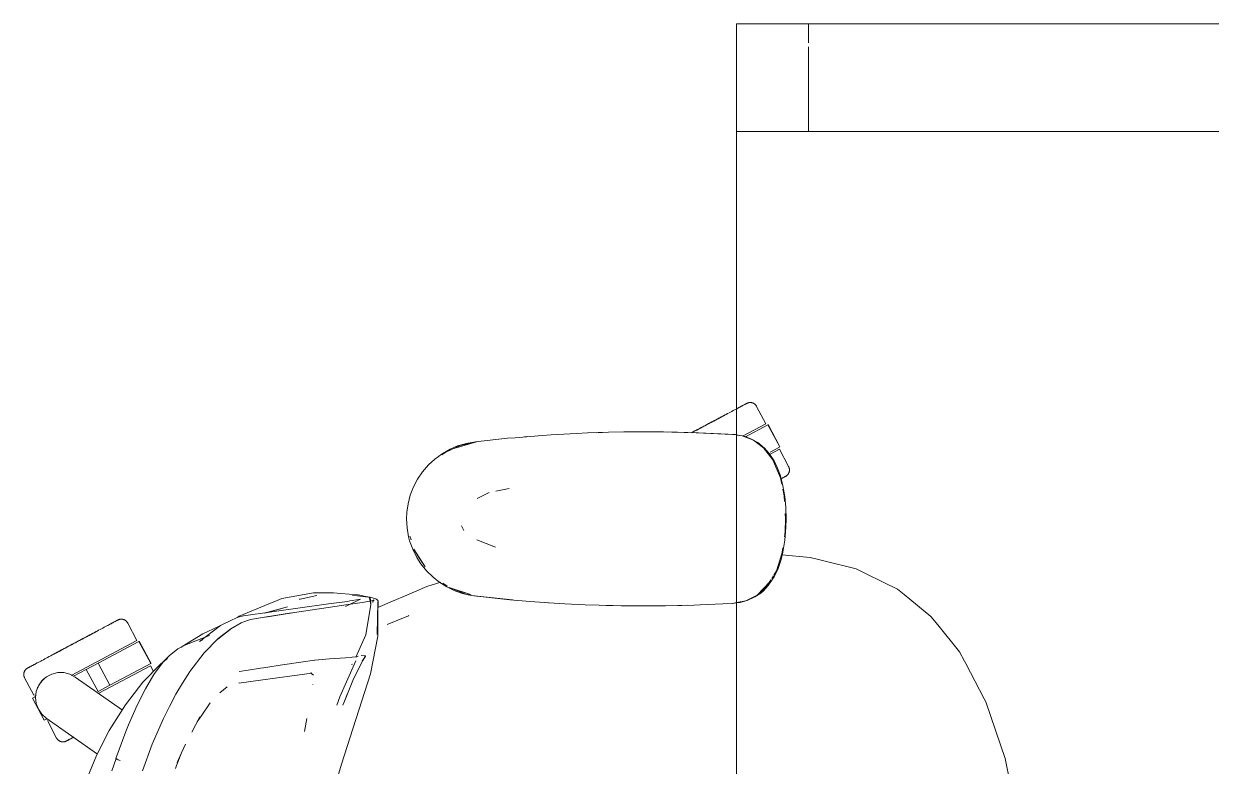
# Model space of a CAD drawing. Header units: millimetres. Extents: x 79795 to 317870, y -36033 to 97293.
# Drawn here: x 221514 to 222176, y 10577 to 10991 of the extents above; entities that cross this region are included whole.
import ezdxf

# ---------------------------------------------------------------- set-up
doc = ezdxf.new("R2010")
doc.units = ezdxf.units.MM
doc.header["$MEASUREMENT"] = 0
doc.layers.add('G-IMPT', color=8, linetype='CONTINUOUS', lineweight=9)
doc.layers.add('I-FURN', color=8, linetype='CONTINUOUS', lineweight=9)

msp = doc.modelspace()

# ---------------------------------------------------------------- linework, layer by layer
at = {"layer": 'G-IMPT'}
for p, q in [((221828.32, 10762.91), (221822.29, 10762.66)), ((221828.32, 10762.91), (221840.08, 10763.3)), ((221833.2, 10763.05), (221835.14, 10763.16)), ((221835.14, 10763.16), (221836.63, 10763.18)), ((221848.49, 10763.47), (221840.08, 10763.3)), ((221848.49, 10763.47), (221859.29, 10763.56)), ((221848.49, 10763.47), (221868.68, 10763.51)), ((221848.49, 10763.47), (221878.51, 10763.35)), ((221878.51, 10763.35), (221859.29, 10763.56)), ((221868.68, 10763.51), (221878.51, 10763.35)), ((221868.68, 10763.51), (221890.07, 10763.01)), ((221868.68, 10763.51), (221888.86, 10763.05)), ((221868.68, 10763.47), (221870.72, 10763.49)), ((221870.72, 10763.49), (221872.62, 10763.42)), ((221878.51, 10763.35), (221890.07, 10763.01)), ((221890.07, 10763.01), (221888.86, 10763.05)), ((221888.86, 10763.05), (221910.65, 10761.96)), ((221888.86, 10763.05), (221909.04, 10762.07)), ((221890.07, 10763.01), (221910.65, 10761.96)), ((221766.47, 10758.03), (221754, 10754.19)), ((221754, 10754.19), (221763.15, 10757.11)), ((221756.05, 10755.66), (221760.91, 10757.13)), ((221757.5, 10755.98), (221765.9, 10757.9)), ((221765.95, 10758.03), (221760.91, 10757.13)), ((221766.47, 10758.03), (221763.15, 10757.11)), ((221783.88, 10759.93), (221765.95, 10758.03)), ((221788.01, 10760.28), (221783.88, 10759.93)), ((221803.07, 10761.52), (221788.01, 10760.28)), ((221794.88, 10760.87), (221793.21, 10760.71)), ((221803.07, 10761.52), (221808.15, 10761.85)), ((221808.15, 10761.85), (221822.29, 10762.66)), ((221910.65, 10761.96), (221909.04, 10762.07)), ((221910.65, 10761.96), (221912.3, 10761.71)), ((221914.51, 10761.25), (221911.34, 10761.73)), ((221914.69, 10761.26), (221912.3, 10761.71)), ((221914.51, 10761.25), (221920.71, 10758.84)), ((221914.69, 10761.26), (221916.04, 10760.9)), ((221919.68, 10759.5), (221916.04, 10760.9)), ((221919.68, 10759.5), (221923.11, 10757.55)), ((221920.71, 10758.84), (221926.33, 10754.67)), ((221923.11, 10757.55), (221926.85, 10754.47)), ((221743.28, 10748.35), (221747.37, 10751.34)), ((221747.32, 10750.65), (221749.43, 10752.24)), ((221751.81, 10753.85), (221747.37, 10751.34)), ((221757.5, 10755.98), (221749.43, 10752.24)), ((221751.81, 10753.85), (221756.05, 10755.66)), ((221926.33, 10754.67), (221931.55, 10747.88)), ((221929.52, 10751.43), (221926.85, 10754.47)), ((221932.17, 10747.38), (221929.52, 10751.43)), ((221736.52, 10741.34), (221739.84, 10745.18)), ((221743.28, 10748.35), (221739.84, 10745.18)), ((221931.55, 10747.88), (221933.39, 10743.49)), ((221932.17, 10747.38), (221934.16, 10743.31)), ((221935.72, 10737.86), (221933.39, 10743.49)), ((221935.74, 10738.98), (221934.16, 10743.31)), ((221733.69, 10737.18), (221731.5, 10733.01)), ((221733.69, 10737.18), (221736.52, 10741.34)), ((221935.72, 10737.86), (221936.43, 10734.4)), ((221935.74, 10738.98), (221937.17, 10733.5)), ((221731.5, 10733.01), (221729.67, 10728.3)), ((221766.84, 10726.45), (221773.62, 10729.72)), ((221784.67, 10732.06), (221777.23, 10730.48)), ((221936.99, 10731.65), (221937.76, 10727.9)), ((221938.17, 10727.56), (221937.17, 10733.5)), ((221728.41, 10723.43), (221727.76, 10718.92)), ((221728.41, 10723.43), (221729.67, 10728.3)), ((221937.76, 10727.9), (221937.95, 10724.7)), ((221938.17, 10727.56), (221938.74, 10721.41)), ((221727.59, 10715.07), (221727.76, 10718.92)), ((221938.35, 10718.18), (221938.54, 10715.07)), ((221938.92, 10715.07), (221938.74, 10721.41)), ((221727.59, 10715.07), (221727.88, 10710.03)), ((221727.88, 10710.03), (221728.76, 10705.08)), ((221758.2, 10711.25), (221759.22, 10709.03)), ((221938.83, 10710.57), (221938.25, 10703.25)), ((221938.31, 10707.91), (221938.54, 10715.07)), ((221938.83, 10710.57), (221938.92, 10715.07)), ((221728.76, 10705.08), (221729.33, 10702.96)), ((221730.13, 10703.39), (221729.51, 10705.42)), ((221759.22, 10709.03), (221759.51, 10708.57)), ((221777.17, 10699.36), (221766.74, 10703.5)), ((221937.14, 10696.49), (221938.25, 10703.25)), ((221938.31, 10707.91), (221937.92, 10705.13)), ((221731.04, 10698.18), (221729.33, 10702.96)), ((221731.04, 10698.18), (221733.28, 10693.67)), ((221731.69, 10698.28), (221733.85, 10694.6)), ((221731.69, 10698.28), (221738.01, 10688.33)), ((221937.05, 10698.94), (221936.59, 10695.65)), ((221733.28, 10693.67), (221735.55, 10690.13)), ((221733.85, 10694.6), (221738.01, 10688.33)), ((221738.73, 10686.15), (221735.55, 10690.13)), ((221936.59, 10695.65), (221933.56, 10686.26)), ((221936.16, 10692.56), (221934.42, 10687.48)), ((221936.16, 10692.56), (221937.14, 10696.49)), ((221936.45, 10695.03), (221952.33, 10693.59)), ((221952.33, 10693.59), (221957.62, 10692.29)), ((221959.99, 10691.71), (221957.62, 10692.29)), ((221977.93, 10687.3), (221959.99, 10691.71)), ((221738.73, 10686.15), (221742.34, 10682.6)), ((221933.56, 10686.26), (221932.09, 10683.81)), ((221934.42, 10687.48), (221932.21, 10682.84)), ((221982.3, 10685.15), (221977.93, 10687.3)), ((221982.3, 10685.15), (221993.77, 10679.51)), ((221738.81, 10677.54), (221727.69, 10672.68)), ((221738.81, 10677.54), (221746.63, 10679.79)), ((221742.34, 10682.6), (221745.65, 10679.98)), ((221749.97, 10677.25), (221745.65, 10679.98)), ((221750.17, 10677.62), (221747.72, 10679.28)), ((221749.97, 10677.25), (221754.55, 10675.06)), ((221751.3, 10676.86), (221754, 10675.95)), ((221751.3, 10676.86), (221763.15, 10673.04)), ((221929.79, 10680.04), (221922.88, 10672.65)), ((221928.59, 10677.96), (221922.88, 10672.65)), ((221928.37, 10678.42), (221925.3, 10674.88)), ((221926.1, 10674.96), (221928.96, 10678.01)), ((221929.79, 10680.04), (221928.51, 10678.57)), ((221930.48, 10681.11), (221928.59, 10677.96)), ((221928.96, 10678.01), (221931.41, 10681.47)), ((221931.81, 10683.34), (221930.95, 10681.9)), ((221932.21, 10682.84), (221931.41, 10681.47)), ((222000.93, 10675.98), (221993.77, 10679.51)), ((221658.13, 10670.71), (221654.27, 10669.12)), ((221675.82, 10673.95), (221658.13, 10670.71)), ((221668.38, 10670.5), (221667.81, 10670.34)), ((221677.69, 10672.54), (221668.38, 10670.5)), ((221675.82, 10673.95), (221682.79, 10673.98)), ((221686.96, 10673.98), (221682.79, 10673.98)), ((221690.92, 10673.64), (221686.96, 10673.98)), ((221690.92, 10673.64), (221700.24, 10672.83)), ((221693.52, 10666.39), (221701.95, 10670.4)), ((221701.09, 10670.25), (221696.06, 10669.42)), ((221700.07, 10672.31), (221697.48, 10672.53)), ((221700.07, 10672.31), (221704.76, 10671.8)), ((221700.24, 10672.83), (221700.71, 10672.79)), ((221704.96, 10671.98), (221700.71, 10672.79)), ((221701.95, 10670.4), (221701.09, 10670.25)), ((221705.37, 10671.72), (221704.76, 10671.8)), ((221704.96, 10671.98), (221707.29, 10671.53)), ((221705.37, 10671.72), (221708.65, 10671.18)), ((221707.05, 10671.12), (221707.67, 10667.58)), ((221707.05, 10671.12), (221707.74, 10667.54)), ((221707.67, 10667.58), (221707.29, 10671.53)), ((221708.65, 10671.18), (221710.52, 10670.63)), ((221711.05, 10670.31), (221710.52, 10670.63)), ((221711.05, 10670.31), (221711.43, 10669.82)), ((221727.69, 10672.68), (221719.85, 10669.26)), ((221760.52, 10673.25), (221752.33, 10676.45)), ((221754, 10675.95), (221763.15, 10673.04)), ((221754.55, 10675.06), (221758.69, 10673.61)), ((221763.65, 10672.46), (221758.69, 10673.61)), ((221763.57, 10672.67), (221760.52, 10673.25)), ((221763.65, 10672.46), (221786.6, 10670)), ((221763.65, 10672.46), (221766.47, 10672.12)), ((221763.65, 10672.46), (221785.08, 10670.1)), ((221786.6, 10670), (221766.47, 10672.12)), ((221920.65, 10671.55), (221916.39, 10669.44)), ((221921.55, 10671.63), (221917.23, 10669.64)), ((221920.65, 10671.55), (221922.88, 10672.65)), ((221921.55, 10671.63), (221924.77, 10673.83)), ((221922.88, 10672.65), (221925.3, 10674.88)), ((221926.1, 10674.96), (221924.77, 10673.83)), ((222004.58, 10673.01), (222000.93, 10675.98)), ((222004.58, 10673.01), (222019.53, 10660.84)), ((221634.45, 10660.93), (221650.9, 10667.73)), ((221684.1, 10667.77), (221636.89, 10661.09)), ((221661.31, 10666.22), (221648.36, 10662.71)), ((221661.31, 10666.22), (221649.42, 10662.86)), ((221650.9, 10667.73), (221654.27, 10669.12)), ((221664.19, 10662.82), (221695.07, 10667.38)), ((221684.1, 10667.77), (221694.77, 10669.2)), ((221696.06, 10669.42), (221694.77, 10669.2)), ((221695.07, 10667.38), (221702.92, 10668.49)), ((221709.19, 10669.6), (221702.92, 10668.49)), ((221705.02, 10650.5), (221707.74, 10667.54)), ((221708.57, 10669.43), (221709.66, 10669.99)), ((221708.57, 10669.43), (221709.19, 10669.6)), ((221708.84, 10669.05), (221708.76, 10668.55)), ((221708.84, 10669.05), (221709.16, 10669.59)), ((221709.16, 10669.59), (221709.66, 10669.99)), ((221711.21, 10650.68), (221711.79, 10669.13)), ((221711.21, 10650.68), (221711.69, 10668.66)), ((221711.82, 10669.24), (221711.43, 10669.82)), ((221711.82, 10669.24), (221711.63, 10668.38)), ((221711.63, 10668.38), (221711.66, 10668.49)), ((221711.65, 10649.8), (221711.69, 10668.66)), ((221711.69, 10668.66), (221711.66, 10668.49)), ((221719.85, 10669.26), (221711.68, 10665.69)), ((221711.79, 10669.13), (221711.69, 10668.66)), ((221785.08, 10670.1), (221796.48, 10669.12)), ((221806.77, 10668.39), (221796.48, 10669.12)), ((221804.73, 10668.53), (221806.63, 10668.44)), ((221806.77, 10668.39), (221815.64, 10667.83)), ((221826.95, 10667.29), (221815.64, 10667.83)), ((221826.95, 10667.29), (221834.83, 10667)), ((221847.13, 10666.7), (221834.83, 10667)), ((221838.7, 10666.92), (221840.36, 10666.84)), ((221840.36, 10666.84), (221842.43, 10666.84)), ((221847.13, 10666.7), (221852.6, 10666.63)), ((221867.32, 10666.62), (221852.6, 10666.63)), ((221871.83, 10666.67), (221867.32, 10666.62)), ((221871.83, 10666.67), (221887.5, 10667.05)), ((221878.55, 10666.85), (221880.77, 10666.85)), ((221884.1, 10666.99), (221880.77, 10666.85)), ((221887.5, 10667.05), (221891.04, 10667.18)), ((221903.6, 10667.79), (221891.04, 10667.18)), ((221903.6, 10667.79), (221909.27, 10668.07)), ((221911.34, 10668.5), (221909.04, 10668.07)), ((221909.27, 10668.07), (221911.34, 10668.33)), ((221916.39, 10669.44), (221911.34, 10668.5)), ((221911.34, 10668.33), (221913.28, 10668.57)), ((221913.28, 10668.57), (221917.23, 10669.64)), ((221623.96, 10655.81), (221630.53, 10658.88)), ((221629.71, 10653.87), (221635.54, 10657.16)), ((221630.53, 10658.88), (221633.9, 10660.44)), ((221633.28, 10660.16), (221634.45, 10660.93)), ((221636.89, 10661.09), (221633.9, 10660.44)), ((221635.96, 10657.38), (221635.54, 10657.16)), ((221635.96, 10657.38), (221640.76, 10659.13)), ((221640.76, 10659.13), (221648.43, 10660.43)), ((221663.59, 10662.73), (221648.43, 10660.43)), ((221664.19, 10662.82), (221649, 10660.49)), ((221663.59, 10662.73), (221649, 10660.49)), ((221716.79, 10656.23), (221728.65, 10661.15)), ((221728.91, 10661.26), (221728.65, 10661.15)), ((222019.53, 10660.84), (222023.29, 10656.18)), ((221602.74, 10644.06), (221614.19, 10651.19)), ((221612.3, 10646.9), (221623.96, 10655.81)), ((221614.19, 10651.19), (221622.82, 10655.17)), ((221629.48, 10653.55), (221622.53, 10648.15)), ((221622.53, 10648.15), (221626.11, 10650.96)), ((221622.74, 10648.45), (221629.71, 10653.87)), ((221629.48, 10653.55), (221626.11, 10650.96)), ((221705.02, 10650.5), (221699.43, 10638.2)), ((222035.5, 10641.04), (222023.29, 10656.18)), ((221601.39, 10643.37), (221603.83, 10644.55)), ((221602.74, 10644.06), (221601.98, 10643.56)), ((221603.83, 10644.55), (221606.05, 10645.62)), ((221617.96, 10650.13), (221606.05, 10645.62)), ((221612.3, 10646.9), (221614.25, 10648.01)), ((221622.74, 10648.45), (221615.01, 10640.55)), ((221707.45, 10628.84), (221711.65, 10649.8)), ((221594.5, 10637.45), (221590.82, 10634.45)), ((221592.49, 10635.87), (221595.39, 10638.9)), ((221600.25, 10642.76), (221595.39, 10638.9)), ((221601.39, 10643.37), (221600.25, 10642.76)), ((221615.01, 10640.55), (221606.99, 10630.12)), ((221676.51, 10636.52), (221684.76, 10637.14)), ((221693.6, 10637.78), (221684.76, 10637.14)), ((221693.6, 10637.78), (221697.01, 10638.03)), ((221697.38, 10638.07), (221697.01, 10638.03)), ((221697.38, 10638.07), (221699.84, 10638.36)), ((221699.84, 10638.36), (221699.91, 10638.38)), ((221700.68, 10638.65), (221699.91, 10638.38)), ((221702.41, 10639.13), (221703.94, 10638.97)), ((221704.66, 10638.69), (221702.82, 10635.98)), ((221704.66, 10638.69), (221703.31, 10636.23)), ((221703.94, 10638.97), (221704.63, 10638.82)), ((221704.63, 10638.82), (221704.66, 10638.69)), ((221704.66, 10638.69), (221704.69, 10638.52)), ((222035.5, 10641.04), (222038.21, 10635.91)), ((221590.82, 10634.45), (221580.86, 10624.16)), ((221592.49, 10635.87), (221587.78, 10629.74)), ((221639.4, 10630.87), (221634.33, 10630.12)), ((221639.4, 10630.87), (221646.24, 10631.93)), ((221646.24, 10631.93), (221647.9, 10632.19)), ((221659.67, 10634.06), (221647.9, 10632.19)), ((221661.22, 10634.3), (221659.67, 10634.06)), ((221676.43, 10636.51), (221661.22, 10634.3)), ((221676.43, 10636.51), (221676.51, 10636.52)), ((221690.48, 10616.02), (221699.4, 10636.18)), ((221697.02, 10634.01), (221697.46, 10634.28)), ((221698.03, 10626.12), (221703.31, 10636.23)), ((222038.93, 10634.53), (222038.21, 10635.91)), ((222038.93, 10634.53), (222049.23, 10615.03)), ((221571.06, 10611.56), (221580.86, 10624.16)), ((221582.18, 10620.45), (221586.91, 10628.45)), ((221587.78, 10629.74), (221586.91, 10628.45)), ((221602.93, 10623.76), (221606.82, 10629.86)), ((221606.99, 10630.12), (221606.82, 10629.86)), ((221647.59, 10625.51), (221634.23, 10623.73)), ((221634.23, 10623.73), (221634.7, 10623.88)), ((221647.59, 10625.51), (221674.92, 10629.25)), ((221675.78, 10628.13), (221674.21, 10629.38)), ((221674.42, 10629.34), (221674.66, 10629.3)), ((221674.92, 10629.25), (221674.66, 10629.3)), ((221691.46, 10578.6), (221707.45, 10628.84)), ((221698.03, 10626.12), (221694.77, 10617.65)), ((221577.65, 10611.4), (221582.18, 10620.45)), ((221577.65, 10611.4), (221581.88, 10619.85)), ((221577.87, 10611.84), (221582.18, 10620.45)), ((221582.18, 10620.45), (221581.88, 10619.85)), ((221595.6, 10610.74), (221599.17, 10617.53)), ((221602.93, 10623.76), (221599.17, 10617.53)), ((221623.74, 10618.23), (221627.64, 10621.57)), ((221675.42, 10623.19), (221675.38, 10622.84)), ((221692.76, 10612.76), (221694.78, 10617.86)), ((221694.77, 10617.65), (221692.76, 10612.76)), ((221694.78, 10617.86), (221693.38, 10614.32)), ((221571.06, 10611.56), (221562.08, 10597.26)), ((221577.65, 10611.4), (221572.88, 10600.44)), ((221577.87, 10611.84), (221577.65, 10611.4)), ((221595.6, 10610.74), (221592.21, 10604.02)), ((221613.97, 10606.47), (221617.46, 10611.6)), ((221617.46, 10611.6), (221618.21, 10612.7)), ((221688.73, 10611.43), (221690.48, 10616.02)), ((221692.76, 10612.76), (221692.2, 10611.34)), ((222049.23, 10615.03), (222050.11, 10613.37)), ((222058.26, 10589.28), (222050.11, 10613.37)), ((221608.11, 10596.38), (221612.52, 10604.91)), ((221611.02, 10602.13), (221613.57, 10605.89)), ((221611.02, 10602.13), (221612.52, 10604.91)), ((221613.57, 10605.89), (221613.97, 10606.47)), ((221572.88, 10600.44), (221571.4, 10596.76)), ((221586.03, 10589.79), (221592.21, 10604.02)), ((221670.74, 10596.71), (221672.16, 10603.97)), ((221562.08, 10597.26), (221554.99, 10583.48)), ((221571.4, 10596.76), (221565.83, 10581.8)), ((221586.03, 10589.79), (221580.57, 10574.91)), ((221602.26, 10584.91), (221599.54, 10577.83)), ((221602.26, 10584.91), (221599.96, 10579.47)), ((221604.46, 10589.76), (221602.26, 10584.91)), ((222058.26, 10589.28), (222060.77, 10581.84)), ((221547.48, 10565.51), (221554.99, 10583.48)), ((221565.87, 10581.8), (221563.46, 10574.87)), ((221565.83, 10581.8), (221565.87, 10581.67)), ((221565.87, 10581.67), (221565.87, 10581.8)), ((221565.87, 10581.67), (221566.27, 10581.4)), ((221565.87, 10581.67), (221565.88, 10581.62)), ((221566.27, 10581.4), (221565.88, 10581.62)), ((221567.1, 10581.02), (221566.27, 10581.4)), ((221566.45, 10581.3), (221566.27, 10581.4)), ((221567.1, 10581.02), (221566.45, 10581.3)), ((221567.1, 10581.02), (221568.15, 10580.59)), ((221567.1, 10581.02), (221567.56, 10580.82)), ((221568.15, 10580.59), (221567.56, 10580.82)), ((221598.88, 10576.1), (221599.54, 10577.83)), ((221691.46, 10578.6), (221682.28, 10548.62)), ((222063.64, 10568.02), (222060.77, 10581.84))]:
    msp.add_line(p, q, dxfattribs=at)
at = {"layer": 'I-FURN'}
for p, q in [((221911.34, 10990.61), (222711.34, 10990.61)), ((221951.34, 10990.61), (221911.34, 10990.61)), ((221911.34, 10990.61), (221911.34, 10930.61)), ((221911.34, 10930.61), (221911.34, 10990.61)), ((222711.34, 10990.61), (221911.34, 10990.61)), ((221911.34, 10990.61), (221911.34, 9390.61)), ((221911.34, 9390.61), (221911.34, 10990.61)), ((221911.34, 10990.61), (222711.34, 10990.61)), ((222671.34, 10990.61), (221951.34, 10990.61)), ((221951.34, 10990.61), (221951.34, 10980.03)), ((221951.34, 10990.61), (221951.34, 10980.03)), ((221951.34, 10977.72), (221951.34, 10930.61)), ((221951.34, 10977.72), (221951.34, 10930.61)), ((221911.34, 10930.61), (221951.34, 10930.61)), ((222346.34, 10930.61), (221911.34, 10930.61)), ((221951.34, 10930.61), (222671.34, 10930.61)), ((221910.79, 10776.05), (221910.11, 10775.69)), ((221911.44, 10776.4), (221910.79, 10776.05)), ((221912.05, 10776.73), (221911.44, 10776.4)), ((221912.64, 10777.04), (221912.05, 10776.73)), ((221912.33, 10776.87), (221912.9, 10777.17)), ((221913.19, 10777.33), (221912.64, 10777.04)), ((221912.9, 10777.17), (221913.43, 10777.46)), ((221913.71, 10777.61), (221913.19, 10777.33)), ((221913.43, 10777.46), (221913.93, 10777.73)), ((221914.19, 10777.86), (221913.71, 10777.61)), ((221913.93, 10777.73), (221914.4, 10777.97)), ((221914.63, 10778.1), (221914.19, 10777.86)), ((221914.4, 10777.97), (221914.83, 10778.2)), ((221915.04, 10778.32), (221914.63, 10778.1)), ((221914.83, 10778.2), (221915.22, 10778.41)), ((221915.42, 10778.52), (221915.04, 10778.32)), ((221915.22, 10778.41), (221915.58, 10778.6)), ((221915.75, 10778.69), (221915.42, 10778.52)), ((221915.58, 10778.6), (221915.89, 10778.77)), ((221916.05, 10778.85), (221915.75, 10778.69)), ((221915.89, 10778.77), (221916.17, 10778.92)), ((221916.31, 10778.99), (221916.05, 10778.85)), ((221916.17, 10778.92), (221916.41, 10779.05)), ((221916.53, 10779.11), (221916.31, 10778.99)), ((221916.41, 10779.05), (221916.61, 10779.15)), ((221916.71, 10779.2), (221916.53, 10779.11)), ((221916.61, 10779.15), (221916.78, 10779.24)), ((221916.85, 10779.28), (221916.71, 10779.2)), ((221916.78, 10779.24), (221916.9, 10779.3)), ((221916.95, 10779.33), (221916.85, 10779.28)), ((221916.9, 10779.3), (221916.98, 10779.35)), ((221917.01, 10779.36), (221916.95, 10779.33)), ((221916.98, 10779.35), (221917.02, 10779.37)), ((221917.03, 10779.37), (221917.01, 10779.36)), ((221917.02, 10779.37), (221917.03, 10779.37)), ((221917.03, 10779.37), (221917.17, 10779.44)), ((221917.17, 10779.44), (221917.32, 10779.51)), ((221917.32, 10779.51), (221917.47, 10779.57)), ((221917.47, 10779.57), (221917.62, 10779.63)), ((221917.62, 10779.63), (221917.77, 10779.68)), ((221917.77, 10779.68), (221917.93, 10779.72)), ((221917.93, 10779.72), (221918.09, 10779.76)), ((221918.09, 10779.76), (221918.24, 10779.79)), ((221918.24, 10779.79), (221918.4, 10779.81)), ((221918.4, 10779.81), (221918.56, 10779.83)), ((221918.56, 10779.83), (221918.72, 10779.84)), ((221918.72, 10779.84), (221918.89, 10779.84)), ((221918.89, 10779.84), (221919.05, 10779.84)), ((221919.05, 10779.84), (221919.21, 10779.83)), ((221919.21, 10779.83), (221919.37, 10779.82)), ((221919.37, 10779.82), (221919.53, 10779.8)), ((221919.53, 10779.8), (221919.69, 10779.77)), ((221919.69, 10779.77), (221919.84, 10779.74)), ((221919.84, 10779.74), (221920, 10779.7)), ((221920, 10779.7), (221920.15, 10779.65)), ((221920.15, 10779.65), (221920.31, 10779.6)), ((221920.31, 10779.6), (221920.46, 10779.54)), ((221920.46, 10779.54), (221920.61, 10779.47)), ((221920.61, 10779.47), (221920.75, 10779.4)), ((221920.75, 10779.4), (221920.89, 10779.33)), ((221920.89, 10779.33), (221921.03, 10779.25)), ((221921.03, 10779.25), (221921.17, 10779.16)), ((221921.17, 10779.16), (221921.3, 10779.07)), ((221921.3, 10779.07), (221921.43, 10778.97)), ((221921.43, 10778.97), (221921.55, 10778.87)), ((221921.55, 10778.87), (221921.67, 10778.76)), ((221921.67, 10778.76), (221921.79, 10778.65)), ((221921.79, 10778.65), (221921.9, 10778.53)), ((221921.9, 10778.53), (221922, 10778.41)), ((221922, 10778.41), (221922.11, 10778.28)), ((221922.11, 10778.28), (221922.2, 10778.15)), ((221922.2, 10778.15), (221922.29, 10778.02)), ((221922.29, 10778.02), (221922.38, 10777.88)), ((221922.38, 10777.88), (221922.46, 10777.74)), ((221922.46, 10777.74), (221922.48, 10777.71)), ((221927.63, 10768.02), (221922.48, 10777.71)), ((221898.13, 10769.32), (221897.15, 10768.8)), ((221897.6, 10769.04), (221898.58, 10769.56)), ((221899.1, 10769.84), (221898.13, 10769.32)), ((221898.58, 10769.56), (221899.54, 10770.07)), ((221900.06, 10770.35), (221899.1, 10769.84)), ((221899.54, 10770.07), (221900.49, 10770.58)), ((221901, 10770.85), (221900.06, 10770.35)), ((221900.49, 10770.58), (221901.43, 10771.08)), ((221901.93, 10771.34), (221901, 10770.85)), ((221901.43, 10771.08), (221902.35, 10771.57)), ((221902.84, 10771.83), (221901.93, 10771.34)), ((221902.35, 10771.57), (221903.26, 10772.05)), ((221903.74, 10772.31), (221902.84, 10771.83)), ((221903.26, 10772.05), (221904.14, 10772.52)), ((221904.62, 10772.77), (221903.74, 10772.31)), ((221904.14, 10772.52), (221905.01, 10772.98)), ((221905.47, 10773.23), (221904.62, 10772.77)), ((221905.01, 10772.98), (221905.86, 10773.43)), ((221906.31, 10773.67), (221905.47, 10773.23)), ((221907.12, 10774.1), (221906.31, 10773.67)), ((221907.91, 10774.52), (221907.12, 10774.1)), ((221908.67, 10774.93), (221907.91, 10774.52)), ((221909.4, 10775.32), (221908.67, 10774.93)), ((221910.11, 10775.69), (221909.4, 10775.32)), ((221887.16, 10763.49), (221886.18, 10762.97)), ((221886.63, 10763.21), (221887.62, 10763.73)), ((221888.15, 10764.02), (221887.16, 10763.49)), ((221887.62, 10763.73), (221888.61, 10764.26)), ((221889.15, 10764.55), (221888.15, 10764.02)), ((221888.61, 10764.26), (221889.61, 10764.79)), ((221890.15, 10765.08), (221889.15, 10764.55)), ((221889.61, 10764.79), (221890.61, 10765.33)), ((221891.16, 10765.62), (221890.15, 10765.08)), ((221890.61, 10765.33), (221891.62, 10765.86)), ((221892.16, 10766.15), (221891.16, 10765.62)), ((221891.62, 10765.86), (221892.62, 10766.4)), ((221893.17, 10766.68), (221892.16, 10766.15)), ((221892.62, 10766.4), (221893.63, 10766.93)), ((221894.17, 10767.22), (221893.17, 10766.68)), ((221893.63, 10766.93), (221894.63, 10767.46)), ((221895.17, 10767.75), (221894.17, 10767.22)), ((221894.63, 10767.46), (221895.63, 10767.99)), ((221896.16, 10768.28), (221895.17, 10767.75)), ((221895.63, 10767.99), (221896.62, 10768.52)), ((221897.15, 10768.8), (221896.16, 10768.28)), ((221896.62, 10768.52), (221897.6, 10769.04)), ((221927.63, 10768.02), (221914.96, 10761.29)), ((221916.24, 10760.83), (221928.75, 10767.48)), ((221928.75, 10767.48), (221935.32, 10755.12)), ((221935.5, 10755.21), (221928.92, 10767.58)), ((221935.14, 10753.89), (221929.95, 10751.13)), ((221935.23, 10755.07), (221930.03, 10752.31)), ((221940.29, 10744.21), (221935.14, 10753.89)), ((221935.32, 10755.12), (221935.36, 10755.14)), ((221940.29, 10744.21), (221940.36, 10744.06)), ((221940.36, 10744.06), (221940.43, 10743.92)), ((221940.43, 10743.92), (221940.49, 10743.77)), ((221940.49, 10743.77), (221940.55, 10743.62)), ((221940.55, 10743.62), (221940.6, 10743.46)), ((221940.6, 10743.46), (221940.64, 10743.31)), ((221940.64, 10743.31), (221940.67, 10743.15)), ((221940.67, 10743.15), (221940.7, 10742.99)), ((221940.7, 10742.99), (221940.73, 10742.83)), ((221935.99, 10737.36), (221936.42, 10737.59)), ((221936.64, 10737.7), (221936.23, 10737.48)), ((221936.42, 10737.59), (221936.82, 10737.79)), ((221937.01, 10737.9), (221936.64, 10737.7)), ((221936.82, 10737.79), (221937.17, 10737.98)), ((221937.35, 10738.08), (221937.01, 10737.9)), ((221937.17, 10737.98), (221937.49, 10738.15)), ((221937.64, 10738.24), (221937.35, 10738.08)), ((221937.49, 10738.15), (221937.77, 10738.3)), ((221937.9, 10738.37), (221937.64, 10738.24)), ((221937.77, 10738.3), (221938.01, 10738.43)), ((221938.12, 10738.49), (221937.9, 10738.37)), ((221938.01, 10738.43), (221938.21, 10738.54)), ((221938.3, 10738.59), (221938.12, 10738.49)), ((221938.21, 10738.54), (221938.37, 10738.62)), ((221938.44, 10738.66), (221938.3, 10738.59)), ((221938.37, 10738.62), (221938.49, 10738.69)), ((221938.54, 10738.71), (221938.44, 10738.66)), ((221938.49, 10738.69), (221938.58, 10738.73)), ((221938.6, 10738.75), (221938.54, 10738.71)), ((221938.58, 10738.73), (221938.62, 10738.75)), ((221938.62, 10738.76), (221938.6, 10738.75)), ((221938.66, 10738.78), (221938.62, 10738.76)), ((221938.62, 10738.75), (221938.62, 10738.76)), ((221938.8, 10738.86), (221938.66, 10738.78)), ((221938.94, 10738.94), (221938.8, 10738.86)), ((221939.07, 10739.03), (221938.94, 10738.94)), ((221939.2, 10739.13), (221939.07, 10739.03)), ((221939.33, 10739.23), (221939.2, 10739.13)), ((221939.45, 10739.34), (221939.33, 10739.23)), ((221939.56, 10739.45), (221939.45, 10739.34)), ((221939.68, 10739.56), (221939.56, 10739.45)), ((221939.78, 10739.68), (221939.68, 10739.56)), ((221939.89, 10739.81), (221939.78, 10739.68)), ((221939.99, 10739.94), (221939.89, 10739.81)), ((221940.08, 10740.07), (221939.99, 10739.94)), ((221940.16, 10740.2), (221940.08, 10740.07)), ((221940.25, 10740.34), (221940.16, 10740.2)), ((221940.32, 10740.48), (221940.25, 10740.34)), ((221940.39, 10740.63), (221940.32, 10740.48)), ((221940.46, 10740.78), (221940.39, 10740.63)), ((221940.52, 10740.93), (221940.46, 10740.78)), ((221940.57, 10741.08), (221940.52, 10740.93)), ((221940.61, 10741.23), (221940.57, 10741.08)), ((221940.65, 10741.39), (221940.61, 10741.23)), ((221940.69, 10741.55), (221940.65, 10741.39)), ((221940.72, 10741.71), (221940.69, 10741.55)), ((221940.74, 10741.87), (221940.72, 10741.71)), ((221940.73, 10742.83), (221940.75, 10742.67)), ((221940.75, 10742.03), (221940.74, 10741.87)), ((221940.75, 10742.67), (221940.76, 10742.51)), ((221940.76, 10742.19), (221940.75, 10742.03)), ((221940.76, 10742.51), (221940.76, 10742.35)), ((221940.76, 10742.35), (221940.76, 10742.19)), ((221563.58, 10657.05), (221563.06, 10656.77)), ((221563.3, 10656.9), (221563.8, 10657.17)), ((221564.06, 10657.3), (221563.58, 10657.05)), ((221563.8, 10657.17), (221564.27, 10657.41)), ((221564.5, 10657.54), (221564.06, 10657.3)), ((221564.27, 10657.41), (221564.7, 10657.64)), ((221564.91, 10657.76), (221564.5, 10657.54)), ((221564.7, 10657.64), (221565.09, 10657.85)), ((221565.29, 10657.96), (221564.91, 10657.76)), ((221565.09, 10657.85), (221565.45, 10658.04)), ((221565.62, 10658.13), (221565.29, 10657.96)), ((221565.45, 10658.04), (221565.76, 10658.21)), ((221565.92, 10658.29), (221565.62, 10658.13)), ((221565.76, 10658.21), (221566.04, 10658.36)), ((221566.18, 10658.43), (221565.92, 10658.29)), ((221566.04, 10658.36), (221566.28, 10658.49)), ((221566.4, 10658.55), (221566.18, 10658.43)), ((221566.28, 10658.49), (221566.48, 10658.59)), ((221566.58, 10658.64), (221566.4, 10658.55)), ((221566.48, 10658.59), (221566.65, 10658.68)), ((221566.72, 10658.72), (221566.58, 10658.64)), ((221566.65, 10658.68), (221566.77, 10658.74)), ((221566.82, 10658.77), (221566.72, 10658.72)), ((221566.77, 10658.74), (221566.85, 10658.79)), ((221566.88, 10658.8), (221566.82, 10658.77)), ((221566.85, 10658.79), (221566.89, 10658.81)), ((221566.9, 10658.81), (221566.88, 10658.8)), ((221566.89, 10658.81), (221566.9, 10658.81)), ((221566.9, 10658.81), (221567.04, 10658.89)), ((221567.04, 10658.89), (221567.19, 10658.95)), ((221567.19, 10658.95), (221567.34, 10659.01)), ((221567.34, 10659.01), (221567.49, 10659.07)), ((221567.49, 10659.07), (221567.64, 10659.12)), ((221567.64, 10659.12), (221567.8, 10659.16)), ((221567.8, 10659.16), (221567.96, 10659.2)), ((221567.96, 10659.2), (221568.11, 10659.23)), ((221568.11, 10659.23), (221568.27, 10659.25)), ((221568.27, 10659.25), (221568.43, 10659.27)), ((221568.43, 10659.27), (221568.59, 10659.28)), ((221568.59, 10659.28), (221568.76, 10659.28)), ((221568.76, 10659.28), (221568.92, 10659.28)), ((221568.92, 10659.28), (221569.08, 10659.27)), ((221569.08, 10659.27), (221569.24, 10659.26)), ((221569.24, 10659.26), (221569.4, 10659.24)), ((221569.4, 10659.24), (221569.56, 10659.21)), ((221569.56, 10659.21), (221569.71, 10659.18)), ((221569.71, 10659.18), (221569.87, 10659.14)), ((221569.87, 10659.14), (221570.02, 10659.09)), ((221570.02, 10659.09), (221570.18, 10659.04)), ((221570.18, 10659.04), (221570.33, 10658.98)), ((221570.33, 10658.98), (221570.48, 10658.92)), ((221570.48, 10658.92), (221570.62, 10658.84)), ((221570.62, 10658.84), (221570.76, 10658.77)), ((221570.76, 10658.77), (221570.9, 10658.69)), ((221570.9, 10658.69), (221571.04, 10658.6)), ((221571.04, 10658.6), (221571.17, 10658.51)), ((221571.17, 10658.51), (221571.3, 10658.41)), ((221571.3, 10658.41), (221571.42, 10658.31)), ((221571.42, 10658.31), (221571.54, 10658.2)), ((221571.54, 10658.2), (221571.66, 10658.09)), ((221571.66, 10658.09), (221571.77, 10657.97)), ((221571.77, 10657.97), (221571.87, 10657.85)), ((221571.87, 10657.85), (221571.98, 10657.72)), ((221571.98, 10657.72), (221572.07, 10657.59)), ((221572.07, 10657.59), (221572.16, 10657.46)), ((221572.16, 10657.46), (221572.25, 10657.32)), ((221572.25, 10657.32), (221572.33, 10657.18)), ((221572.33, 10657.18), (221572.35, 10657.15)), ((221577.5, 10647.46), (221572.35, 10657.15)), ((221550.36, 10650.02), (221551.3, 10650.52)), ((221551.8, 10650.78), (221550.87, 10650.29)), ((221551.3, 10650.52), (221552.22, 10651.01)), ((221552.71, 10651.27), (221551.8, 10650.78)), ((221552.22, 10651.01), (221553.13, 10651.49)), ((221553.61, 10651.75), (221552.71, 10651.27)), ((221553.13, 10651.49), (221554.01, 10651.96)), ((221554.49, 10652.21), (221553.61, 10651.75)), ((221554.01, 10651.96), (221554.88, 10652.42)), ((221555.34, 10652.67), (221554.49, 10652.21)), ((221554.88, 10652.42), (221555.73, 10652.87)), ((221556.18, 10653.11), (221555.34, 10652.67)), ((221556.99, 10653.54), (221556.18, 10653.11)), ((221557.78, 10653.96), (221556.99, 10653.54)), ((221558.54, 10654.37), (221557.78, 10653.96)), ((221559.27, 10654.76), (221558.54, 10654.37)), ((221559.98, 10655.13), (221559.27, 10654.76)), ((221560.66, 10655.5), (221559.98, 10655.13)), ((221561.31, 10655.84), (221560.66, 10655.5)), ((221561.92, 10656.17), (221561.31, 10655.84)), ((221562.51, 10656.48), (221561.92, 10656.17)), ((221562.2, 10656.31), (221562.77, 10656.61)), ((221563.06, 10656.77), (221562.51, 10656.48)), ((221562.77, 10656.61), (221563.3, 10656.9)), ((221539.02, 10643.99), (221538.02, 10643.46)), ((221538.48, 10643.7), (221539.48, 10644.23)), ((221540.02, 10644.52), (221539.02, 10643.99)), ((221539.48, 10644.23), (221540.48, 10644.77)), ((221541.03, 10645.06), (221540.02, 10644.52)), ((221540.48, 10644.77), (221541.49, 10645.3)), ((221577.5, 10647.46), (221540.89, 10628)), ((221542.03, 10645.59), (221541.03, 10645.06)), ((221541.49, 10645.3), (221542.49, 10645.84)), ((221543.04, 10646.13), (221542.03, 10645.59)), ((221542.49, 10645.84), (221543.5, 10646.37)), ((221544.04, 10646.66), (221543.04, 10646.13)), ((221543.5, 10646.37), (221544.5, 10646.9)), ((221545.04, 10647.19), (221544.04, 10646.66)), ((221544.5, 10646.9), (221545.5, 10647.43)), ((221546.03, 10647.72), (221545.04, 10647.19)), ((221545.5, 10647.43), (221546.49, 10647.96)), ((221547.02, 10648.24), (221546.03, 10647.72)), ((221546.49, 10647.96), (221547.47, 10648.48)), ((221548, 10648.76), (221547.02, 10648.24)), ((221547.47, 10648.48), (221548.45, 10649)), ((221548.97, 10649.28), (221548, 10648.76)), ((221548.45, 10649), (221549.41, 10649.51)), ((221549.93, 10649.79), (221548.97, 10649.28)), ((221549.41, 10649.51), (221550.36, 10650.02)), ((221550.87, 10650.29), (221549.93, 10649.79)), ((221555.91, 10634.85), (221578.62, 10646.93)), ((221578.62, 10646.93), (221585.19, 10634.56)), ((221585.37, 10634.65), (221578.79, 10647.02)), ((221526.17, 10637.16), (221525.39, 10636.74)), ((221526.97, 10637.58), (221526.17, 10637.16)), ((221527.79, 10638.02), (221526.97, 10637.58)), ((221528.64, 10638.47), (221527.79, 10638.02)), ((221529.51, 10638.93), (221528.64, 10638.47)), ((221530.39, 10639.4), (221529.51, 10638.93)), ((221531.3, 10639.88), (221530.39, 10639.4)), ((221530.81, 10639.62), (221531.72, 10640.11)), ((221532.22, 10640.38), (221531.3, 10639.88)), ((221531.72, 10640.11), (221532.65, 10640.6)), ((221533.16, 10640.87), (221532.22, 10640.38)), ((221532.65, 10640.6), (221533.6, 10641.11)), ((221534.11, 10641.38), (221533.16, 10640.87)), ((221533.6, 10641.11), (221534.55, 10641.61)), ((221535.08, 10641.89), (221534.11, 10641.38)), ((221534.55, 10641.61), (221535.52, 10642.13)), ((221536.05, 10642.41), (221535.08, 10641.89)), ((221535.52, 10642.13), (221536.5, 10642.65)), ((221537.03, 10642.93), (221536.05, 10642.41)), ((221536.5, 10642.65), (221537.49, 10643.17)), ((221538.02, 10643.46), (221537.03, 10642.93)), ((221537.49, 10643.17), (221538.48, 10643.7)), ((221514.92, 10630.35), (221515, 10630.49)), ((221515, 10630.49), (221515.08, 10630.63)), ((221515.08, 10630.63), (221515.17, 10630.77)), ((221515.17, 10630.77), (221515.26, 10630.9)), ((221515.26, 10630.9), (221515.36, 10631.03)), ((221515.36, 10631.03), (221515.46, 10631.15)), ((221515.46, 10631.15), (221515.57, 10631.27)), ((221515.57, 10631.27), (221515.68, 10631.39)), ((221515.68, 10631.39), (221515.8, 10631.5)), ((221515.8, 10631.5), (221515.92, 10631.61)), ((221515.92, 10631.61), (221516.05, 10631.71)), ((221516.05, 10631.71), (221516.18, 10631.8)), ((221516.18, 10631.8), (221516.31, 10631.89)), ((221516.31, 10631.89), (221516.45, 10631.98)), ((221516.45, 10631.98), (221516.59, 10632.06)), ((221516.59, 10632.06), (221516.62, 10632.08)), ((221516.62, 10632.08), (221516.64, 10632.09)), ((221516.63, 10632.08), (221516.62, 10632.08)), ((221516.67, 10632.11), (221516.63, 10632.08)), ((221516.64, 10632.09), (221516.7, 10632.12)), ((221516.75, 10632.15), (221516.67, 10632.11)), ((221516.7, 10632.12), (221516.8, 10632.18)), ((221516.88, 10632.21), (221516.75, 10632.15)), ((221516.8, 10632.18), (221516.94, 10632.25)), ((221517.04, 10632.3), (221516.88, 10632.21)), ((221516.94, 10632.25), (221517.12, 10632.35)), ((221517.24, 10632.41), (221517.04, 10632.3)), ((221517.12, 10632.35), (221517.34, 10632.46)), ((221517.48, 10632.54), (221517.24, 10632.41)), ((221517.34, 10632.46), (221517.6, 10632.6)), ((221517.76, 10632.68), (221517.48, 10632.54)), ((221517.6, 10632.6), (221517.9, 10632.76)), ((221518.08, 10632.85), (221517.76, 10632.68)), ((221517.9, 10632.76), (221518.24, 10632.94)), ((221518.43, 10633.04), (221518.08, 10632.85)), ((221518.24, 10632.94), (221518.61, 10633.14)), ((221518.82, 10633.25), (221518.43, 10633.04)), ((221518.61, 10633.14), (221519.02, 10633.35)), ((221519.25, 10633.48), (221518.82, 10633.25)), ((221519.02, 10633.35), (221519.46, 10633.59)), ((221519.72, 10633.73), (221519.25, 10633.48)), ((221519.46, 10633.59), (221519.95, 10633.85)), ((221520.22, 10633.99), (221519.72, 10633.73)), ((221519.95, 10633.85), (221520.46, 10634.12)), ((221520.76, 10634.28), (221520.22, 10633.99)), ((221520.46, 10634.12), (221521.01, 10634.42)), ((221521.33, 10634.58), (221520.76, 10634.28)), ((221521.01, 10634.42), (221521.6, 10634.73)), ((221521.93, 10634.9), (221521.33, 10634.58)), ((221522.56, 10635.24), (221521.93, 10634.9)), ((221523.22, 10635.59), (221522.56, 10635.24)), ((221523.92, 10635.96), (221523.22, 10635.59)), ((221524.64, 10636.34), (221523.92, 10635.96)), ((221525.39, 10636.74), (221524.64, 10636.34)), ((221542.21, 10627.57), (221549.27, 10631.32)), ((221549.27, 10631.32), (221555.91, 10634.85)), ((221549.27, 10631.32), (221555.85, 10618.96)), ((221555.91, 10634.85), (221562.49, 10622.49)), ((221585.01, 10633.33), (221556.31, 10618.08)), ((221585.19, 10634.56), (221562.49, 10622.49)), ((221586.69, 10630.18), (221585.01, 10633.33)), ((221514.49, 10628.65), (221514.5, 10628.81)), ((221514.49, 10628.49), (221514.49, 10628.65)), ((221514.49, 10628.33), (221514.49, 10628.49)), ((221514.5, 10628.17), (221514.49, 10628.33)), ((221514.5, 10628.81), (221514.51, 10628.97)), ((221514.52, 10628.01), (221514.5, 10628.17)), ((221514.51, 10628.97), (221514.53, 10629.13)), ((221514.54, 10627.85), (221514.52, 10628.01)), ((221514.53, 10629.13), (221514.56, 10629.29)), ((221514.57, 10627.69), (221514.54, 10627.85)), ((221514.56, 10629.29), (221514.59, 10629.45)), ((221514.61, 10627.53), (221514.57, 10627.69)), ((221514.59, 10629.45), (221514.63, 10629.6)), ((221514.65, 10627.38), (221514.61, 10627.53)), ((221514.63, 10629.6), (221514.68, 10629.76)), ((221514.7, 10627.22), (221514.65, 10627.38)), ((221514.68, 10629.76), (221514.73, 10629.91)), ((221514.76, 10627.07), (221514.7, 10627.22)), ((221514.73, 10629.91), (221514.79, 10630.06)), ((221514.82, 10626.92), (221514.76, 10627.07)), ((221514.79, 10630.06), (221514.85, 10630.21)), ((221514.88, 10626.77), (221514.82, 10626.92)), ((221514.85, 10630.21), (221514.92, 10630.35)), ((221514.96, 10626.63), (221514.88, 10626.77)), ((221514.96, 10626.63), (221520.11, 10616.94)), ((221522.71, 10622.23), (221524.64, 10624.99)), ((221525.48, 10625.85), (221523.19, 10623.07)), ((221524.64, 10624.99), (221527.18, 10627.21)), ((221526.9, 10627.01), (221525.48, 10625.85)), ((221527.18, 10627.21), (221530.18, 10628.76)), ((221530.18, 10628.76), (221533.46, 10629.54)), ((221533.46, 10629.54), (221536.83, 10629.52)), ((221536.83, 10629.52), (221540.1, 10628.69)), ((221540.1, 10628.69), (221543.08, 10627.1)), ((221543.08, 10627.1), (221569.51, 10608.6)), ((221521.06, 10615.74), (221521.49, 10619.08)), ((221521.49, 10619.08), (221522.71, 10622.23)), ((221562.49, 10622.49), (221555.85, 10618.96)), ((221519.3, 10615.38), (221520.69, 10616.12)), ((221519.3, 10615.38), (221525.87, 10603.02)), ((221520.48, 10617.14), (221520.11, 10616.94)), ((221520.69, 10616.12), (221520.6, 10616.08)), ((221521.09, 10615.37), (221520.69, 10616.12)), ((221521.44, 10612.38), (221521.06, 10615.74)), ((221522.62, 10609.22), (221521.44, 10612.38)), ((221524.52, 10606.43), (221522.62, 10609.22)), ((221527.03, 10604.18), (221524.52, 10606.43)), ((221555.62, 10584.16), (221527.03, 10604.18)), ((221527.26, 10603.76), (221525.87, 10603.02)), ((221527.18, 10603.72), (221527.26, 10603.76)), ((221527.62, 10602.82), (221532.77, 10593.13)), ((221532.79, 10593.09), (221532.77, 10593.13)), ((221532.87, 10592.95), (221532.79, 10593.09)), ((221532.95, 10592.82), (221532.87, 10592.95)), ((221533.05, 10592.68), (221532.95, 10592.82)), ((221533.14, 10592.55), (221533.05, 10592.68)), ((221533.24, 10592.43), (221533.14, 10592.55)), ((221533.35, 10592.31), (221533.24, 10592.43)), ((221533.46, 10592.19), (221533.35, 10592.31)), ((221533.58, 10592.08), (221533.46, 10592.19)), ((221533.7, 10591.97), (221533.58, 10592.08)), ((221533.82, 10591.87), (221533.7, 10591.97)), ((221533.95, 10591.77), (221533.82, 10591.87)), ((221534.08, 10591.68), (221533.95, 10591.77)), ((221534.22, 10591.59), (221534.08, 10591.68)), ((221534.36, 10591.51), (221534.22, 10591.59)), ((221534.5, 10591.43), (221534.36, 10591.51)), ((221534.64, 10591.36), (221534.5, 10591.43)), ((221534.79, 10591.3), (221534.64, 10591.36)), ((221534.94, 10591.24), (221534.79, 10591.3)), ((221535.09, 10591.19), (221534.94, 10591.24)), ((221535.25, 10591.14), (221535.09, 10591.19)), ((221535.4, 10591.1), (221535.25, 10591.14)), ((221535.56, 10591.07), (221535.4, 10591.1)), ((221535.72, 10591.04), (221535.56, 10591.07)), ((221535.88, 10591.02), (221535.72, 10591.04)), ((221536.04, 10591), (221535.88, 10591.02)), ((221536.2, 10591), (221536.04, 10591)), ((221536.36, 10590.99), (221536.2, 10591)), ((221536.52, 10591), (221536.36, 10590.99)), ((221536.68, 10591.01), (221536.52, 10591)), ((221536.84, 10591.03), (221536.68, 10591.01)), ((221537, 10591.05), (221536.84, 10591.03)), ((221537.16, 10591.08), (221537, 10591.05)), ((221537.32, 10591.12), (221537.16, 10591.08)), ((221537.47, 10591.16), (221537.32, 10591.12)), ((221537.63, 10591.21), (221537.47, 10591.16)), ((221537.78, 10591.26), (221537.63, 10591.21)), ((221537.93, 10591.33), (221537.78, 10591.26)), ((221538.08, 10591.39), (221537.93, 10591.33)), ((221538.22, 10591.47), (221538.08, 10591.39)), ((221538.22, 10591.47), (221538.24, 10591.48)), ((221538.23, 10591.47), (221538.22, 10591.47)), ((221538.27, 10591.49), (221538.23, 10591.47)), ((221538.24, 10591.48), (221538.3, 10591.51)), ((221538.35, 10591.53), (221538.27, 10591.49)), ((221538.3, 10591.51), (221538.4, 10591.56)), ((221538.47, 10591.6), (221538.35, 10591.53)), ((221538.4, 10591.56), (221538.54, 10591.64)), ((221538.63, 10591.69), (221538.47, 10591.6)), ((221538.54, 10591.64), (221538.72, 10591.73)), ((221538.83, 10591.79), (221538.63, 10591.69)), ((221538.72, 10591.73), (221538.94, 10591.85)), ((221539.07, 10591.92), (221538.83, 10591.79)), ((221538.94, 10591.85), (221539.2, 10591.99)), ((221539.35, 10592.07), (221539.07, 10591.92)), ((221539.2, 10591.99), (221539.5, 10592.14)), ((221539.67, 10592.24), (221539.35, 10592.07)), ((221539.5, 10592.14), (221539.83, 10592.32)), ((221540.03, 10592.43), (221539.67, 10592.24)), ((221539.83, 10592.32), (221540.2, 10592.52)), ((221540.42, 10592.64), (221540.03, 10592.43)), ((221540.2, 10592.52), (221540.61, 10592.74)), ((221540.85, 10592.86), (221540.42, 10592.64)), ((221540.61, 10592.74), (221541.06, 10592.98)), ((221541.32, 10593.11), (221540.85, 10592.86)), ((221541.06, 10592.98), (221541.54, 10593.23)), ((221541.82, 10593.38), (221541.32, 10593.11)), ((221541.54, 10593.23), (221542.06, 10593.51)), ((221542.35, 10593.66), (221541.82, 10593.38))]:
    msp.add_line(p, q, dxfattribs=at)
for points in [[(221524.07, 10624.32), (221524.39, 10624.73), (221524.72, 10625.14), (221525.13, 10625.51)], [(221521.09, 10615.37), (221521.09, 10615.6), (221521.08, 10616.14), (221521.12, 10616.8), (221521.16, 10617.18)]]:
    msp.add_open_spline(points, degree=3, dxfattribs=at)
msp.add_open_spline([(221521.69, 10619.78), (221521.83, 10620.25), (221522.05, 10620.88), (221522.35, 10621.52), (221522.43, 10621.67)], degree=3, knots=[-0.6, -0.6, -0.6, -0.6, -0.5, -0.4680239, -0.4680239, -0.4680239, -0.4680239], dxfattribs=at)

doc.saveas('drawing.dxf')
